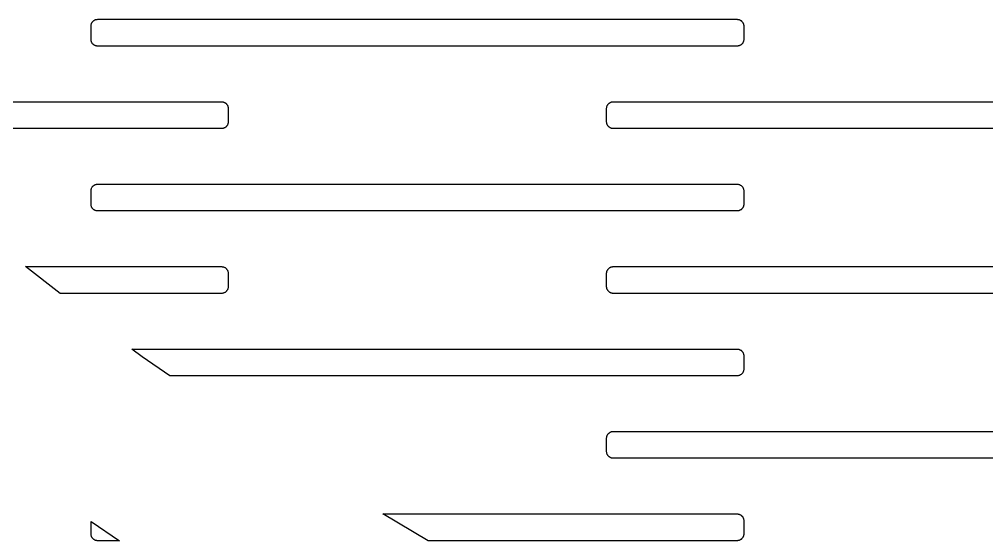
# Model space of a CAD drawing. Header units: metres. Extents: x -218 to 218, y -218 to 218.
# Drawn here: x -97.8 to -50.9, y -135.32 to -110.02 of the extents above; entities that cross this region are included whole.
import ezdxf

# ---------------------------------------------------------------- set-up
doc = ezdxf.new("R2010")
doc.units = ezdxf.units.M

msp = doc.modelspace()

# ---------------------------------------------------------------- linework, layer by layer
for p, q in [((-94.2994, -110.228), (-94.2913, -110.209)), ((-94.2913, -110.209), (-94.282, -110.191)), ((-94.282, -110.191), (-94.2716, -110.173)), ((-94.2716, -110.173), (-94.2601, -110.156)), ((-94.2601, -110.156), (-94.2476, -110.14)), ((-94.2476, -110.14), (-94.2341, -110.125)), ((-94.2341, -110.125), (-94.2197, -110.11)), ((-94.2197, -110.11), (-94.2044, -110.097)), ((-94.2044, -110.097), (-94.1882, -110.084)), ((-94.1882, -110.084), (-94.1713, -110.073)), ((-94.1713, -110.073), (-94.1538, -110.062)), ((-94.1538, -110.062), (-94.1356, -110.053)), ((-94.1356, -110.053), (-94.1168, -110.045)), ((-94.1168, -110.045), (-94.0976, -110.038)), ((-94.0976, -110.038), (-94.078, -110.032)), ((-94.078, -110.032), (-94.0581, -110.028)), ((-94.0581, -110.028), (-94.0379, -110.025)), ((-94.0379, -110.025), (-94.0176, -110.023)), ((-94.0176, -110.023), (-93.9972, -110.022)), ((-93.9972, -110.022), (-62.9972, -110.022)), ((-62.9972, -110.022), (-62.9768, -110.023)), ((-62.9768, -110.023), (-62.9565, -110.025)), ((-62.9565, -110.025), (-62.9363, -110.028)), ((-62.9363, -110.028), (-62.9164, -110.032)), ((-62.9164, -110.032), (-62.8968, -110.038)), ((-62.8968, -110.038), (-62.8775, -110.045)), ((-62.8775, -110.045), (-62.8588, -110.053)), ((-62.8588, -110.053), (-62.8406, -110.062)), ((-62.8406, -110.062), (-62.8231, -110.073)), ((-62.8231, -110.073), (-62.8062, -110.084)), ((-62.8062, -110.084), (-62.79, -110.097)), ((-62.79, -110.097), (-62.7747, -110.11)), ((-62.7747, -110.11), (-62.7603, -110.125)), ((-62.7603, -110.125), (-62.7468, -110.14)), ((-62.7468, -110.14), (-62.7343, -110.156)), ((-62.7343, -110.156), (-62.7228, -110.173)), ((-62.7228, -110.173), (-62.7124, -110.191)), ((-62.7124, -110.191), (-62.7031, -110.209)), ((-62.7031, -110.209), (-62.695, -110.228)), ((-94.3222, -110.347), (-94.3215, -110.327)), ((-94.3222, -110.997), (-94.3222, -110.347)), ((-94.3215, -110.327), (-94.3196, -110.306)), ((-94.3196, -110.306), (-94.3164, -110.286)), ((-94.3164, -110.286), (-94.312, -110.266)), ((-94.312, -110.266), (-94.3063, -110.247)), ((-94.3063, -110.247), (-94.2994, -110.228)), ((-62.695, -110.228), (-62.6881, -110.247)), ((-62.6881, -110.247), (-62.6824, -110.266)), ((-62.6824, -110.266), (-62.6779, -110.286)), ((-62.6779, -110.286), (-62.6748, -110.306)), ((-62.6748, -110.306), (-62.6728, -110.327)), ((-62.6728, -110.327), (-62.6722, -110.347)), ((-62.6722, -110.347), (-62.6722, -110.997)), ((-94.3215, -111.018), (-94.3222, -110.997)), ((-94.3196, -111.038), (-94.3215, -111.018)), ((-94.3164, -111.058), (-94.3196, -111.038)), ((-94.312, -111.078), (-94.3164, -111.058)), ((-94.3063, -111.098), (-94.312, -111.078)), ((-94.2994, -111.117), (-94.3063, -111.098)), ((-94.2913, -111.136), (-94.2994, -111.117)), ((-94.282, -111.154), (-94.2913, -111.136)), ((-94.2716, -111.171), (-94.282, -111.154)), ((-62.7124, -111.154), (-62.7228, -111.171)), ((-62.7031, -111.136), (-62.7124, -111.154)), ((-62.695, -111.117), (-62.7031, -111.136)), ((-62.6881, -111.098), (-62.695, -111.117)), ((-62.6824, -111.078), (-62.6881, -111.098)), ((-62.6779, -111.058), (-62.6824, -111.078)), ((-62.6748, -111.038), (-62.6779, -111.058)), ((-62.6728, -111.018), (-62.6748, -111.038)), ((-62.6722, -110.997), (-62.6728, -111.018)), ((-94.2601, -111.188), (-94.2716, -111.171)), ((-94.2476, -111.204), (-94.2601, -111.188)), ((-94.2341, -111.22), (-94.2476, -111.204)), ((-94.2197, -111.234), (-94.2341, -111.22)), ((-94.2044, -111.248), (-94.2197, -111.234)), ((-94.1882, -111.26), (-94.2044, -111.248)), ((-94.1713, -111.272), (-94.1882, -111.26)), ((-94.1538, -111.282), (-94.1713, -111.272)), ((-94.1356, -111.291), (-94.1538, -111.282)), ((-94.1168, -111.299), (-94.1356, -111.291)), ((-94.0976, -111.306), (-94.1168, -111.299)), ((-94.078, -111.312), (-94.0976, -111.306)), ((-94.0581, -111.316), (-94.078, -111.312)), ((-94.0379, -111.32), (-94.0581, -111.316)), ((-94.0176, -111.322), (-94.0379, -111.32)), ((-93.9972, -111.322), (-94.0176, -111.322)), ((-62.9972, -111.322), (-93.9972, -111.322)), ((-62.9768, -111.322), (-62.9972, -111.322)), ((-62.9565, -111.32), (-62.9768, -111.322)), ((-62.9363, -111.316), (-62.9565, -111.32)), ((-62.9164, -111.312), (-62.9363, -111.316)), ((-62.8968, -111.306), (-62.9164, -111.312)), ((-62.8775, -111.299), (-62.8968, -111.306)), ((-62.8588, -111.291), (-62.8775, -111.299)), ((-62.8406, -111.282), (-62.8588, -111.291)), ((-62.8231, -111.272), (-62.8406, -111.282)), ((-62.8062, -111.26), (-62.8231, -111.272)), ((-62.79, -111.248), (-62.8062, -111.26)), ((-62.7747, -111.234), (-62.79, -111.248)), ((-62.7603, -111.22), (-62.7747, -111.234)), ((-62.7468, -111.204), (-62.7603, -111.22)), ((-62.7343, -111.188), (-62.7468, -111.204)), ((-62.7228, -111.171), (-62.7343, -111.188)), ((-106.82, -114.022), (-87.9972, -114.022)), ((-87.9972, -114.022), (-87.9768, -114.023)), ((-87.9768, -114.023), (-87.9565, -114.025)), ((-87.9565, -114.025), (-87.9363, -114.028)), ((-87.9363, -114.028), (-87.9164, -114.032)), ((-87.9164, -114.032), (-87.8968, -114.038)), ((-87.8968, -114.038), (-87.8776, -114.045)), ((-87.8776, -114.045), (-87.8588, -114.053)), ((-87.8588, -114.053), (-87.8406, -114.062)), ((-87.8406, -114.062), (-87.8231, -114.073)), ((-87.8231, -114.073), (-87.8062, -114.084)), ((-87.8062, -114.084), (-87.79, -114.097)), ((-87.79, -114.097), (-87.7747, -114.11)), ((-87.7747, -114.11), (-87.7603, -114.125)), ((-87.7603, -114.125), (-87.7468, -114.14)), ((-87.7468, -114.14), (-87.7343, -114.156)), ((-87.7343, -114.156), (-87.7228, -114.173)), ((-87.7228, -114.173), (-87.7124, -114.191)), ((-87.7124, -114.191), (-87.7031, -114.209)), ((-87.7031, -114.209), (-87.695, -114.228)), ((-87.695, -114.228), (-87.6881, -114.247)), ((-87.6881, -114.247), (-87.6824, -114.266)), ((-87.6824, -114.266), (-87.6779, -114.286)), ((-87.6779, -114.286), (-87.6748, -114.306)), ((-87.6748, -114.306), (-87.6728, -114.327)), ((-87.6728, -114.327), (-87.6722, -114.347)), ((-87.6722, -114.347), (-87.6722, -114.997)), ((-69.3222, -114.347), (-69.3215, -114.327)), ((-69.3222, -114.997), (-69.3222, -114.347)), ((-69.3215, -114.327), (-69.3196, -114.306)), ((-69.3196, -114.306), (-69.3164, -114.286)), ((-69.3164, -114.286), (-69.312, -114.266)), ((-69.312, -114.266), (-69.3063, -114.247)), ((-69.3063, -114.247), (-69.2994, -114.228)), ((-69.2994, -114.228), (-69.2913, -114.209)), ((-69.2913, -114.209), (-69.282, -114.191)), ((-69.282, -114.191), (-69.2716, -114.173)), ((-69.2716, -114.173), (-69.2601, -114.156)), ((-69.2601, -114.156), (-69.2476, -114.14)), ((-69.2476, -114.14), (-69.2341, -114.125)), ((-69.2341, -114.125), (-69.2197, -114.11)), ((-69.2197, -114.11), (-69.2044, -114.097)), ((-69.2044, -114.097), (-69.1882, -114.084)), ((-69.1882, -114.084), (-69.1713, -114.073)), ((-69.1713, -114.073), (-69.1538, -114.062)), ((-69.1538, -114.062), (-69.1356, -114.053)), ((-69.1356, -114.053), (-69.1168, -114.045)), ((-69.1168, -114.045), (-69.0976, -114.038)), ((-69.0976, -114.038), (-69.078, -114.032)), ((-69.078, -114.032), (-69.0581, -114.028)), ((-69.0581, -114.028), (-69.0379, -114.025)), ((-69.0379, -114.025), (-69.0176, -114.023)), ((-69.0176, -114.023), (-68.9972, -114.022)), ((-68.9972, -114.022), (-37.9972, -114.022)), ((-87.9972, -115.322), (-105.346, -115.322)), ((-87.9768, -115.322), (-87.9972, -115.322)), ((-87.9565, -115.32), (-87.9768, -115.322)), ((-87.9363, -115.316), (-87.9565, -115.32)), ((-87.9164, -115.312), (-87.9363, -115.316)), ((-87.8968, -115.306), (-87.9164, -115.312)), ((-87.8776, -115.299), (-87.8968, -115.306)), ((-87.8588, -115.291), (-87.8776, -115.299)), ((-87.8406, -115.282), (-87.8588, -115.291)), ((-87.8231, -115.272), (-87.8406, -115.282)), ((-87.8062, -115.26), (-87.8231, -115.272)), ((-87.79, -115.248), (-87.8062, -115.26)), ((-87.7747, -115.234), (-87.79, -115.248)), ((-87.7603, -115.22), (-87.7747, -115.234)), ((-87.7468, -115.204), (-87.7603, -115.22)), ((-87.7343, -115.188), (-87.7468, -115.204)), ((-87.7228, -115.171), (-87.7343, -115.188)), ((-87.7124, -115.154), (-87.7228, -115.171)), ((-87.7031, -115.136), (-87.7124, -115.154)), ((-87.695, -115.117), (-87.7031, -115.136)), ((-87.6881, -115.098), (-87.695, -115.117)), ((-87.6824, -115.078), (-87.6881, -115.098)), ((-87.6779, -115.058), (-87.6824, -115.078)), ((-87.6748, -115.038), (-87.6779, -115.058)), ((-87.6728, -115.018), (-87.6748, -115.038)), ((-87.6722, -114.997), (-87.6728, -115.018)), ((-69.3215, -115.018), (-69.3222, -114.997)), ((-69.3196, -115.038), (-69.3215, -115.018)), ((-69.3164, -115.058), (-69.3196, -115.038)), ((-69.312, -115.078), (-69.3164, -115.058)), ((-69.3063, -115.098), (-69.312, -115.078)), ((-69.2994, -115.117), (-69.3063, -115.098)), ((-69.2913, -115.136), (-69.2994, -115.117)), ((-69.282, -115.154), (-69.2913, -115.136)), ((-69.2716, -115.171), (-69.282, -115.154)), ((-69.2601, -115.188), (-69.2716, -115.171)), ((-69.2476, -115.204), (-69.2601, -115.188)), ((-69.2341, -115.22), (-69.2476, -115.204)), ((-69.2197, -115.234), (-69.2341, -115.22)), ((-69.2044, -115.248), (-69.2197, -115.234)), ((-69.1882, -115.26), (-69.2044, -115.248)), ((-69.1713, -115.272), (-69.1882, -115.26)), ((-69.1538, -115.282), (-69.1713, -115.272)), ((-69.1356, -115.291), (-69.1538, -115.282)), ((-69.1168, -115.299), (-69.1356, -115.291)), ((-69.0976, -115.306), (-69.1168, -115.299)), ((-69.078, -115.312), (-69.0976, -115.306)), ((-69.0581, -115.316), (-69.078, -115.312)), ((-69.0379, -115.32), (-69.0581, -115.316)), ((-69.0176, -115.322), (-69.0379, -115.32)), ((-68.9972, -115.322), (-69.0176, -115.322)), ((-37.9972, -115.322), (-68.9972, -115.322)), ((-94.282, -118.191), (-94.2716, -118.173)), ((-94.2716, -118.173), (-94.2601, -118.156)), ((-94.2601, -118.156), (-94.2476, -118.14)), ((-94.2476, -118.14), (-94.2341, -118.125)), ((-94.2341, -118.125), (-94.2197, -118.11)), ((-94.2197, -118.11), (-94.2044, -118.097)), ((-94.2044, -118.097), (-94.1882, -118.084)), ((-94.1882, -118.084), (-94.1713, -118.073)), ((-94.1713, -118.073), (-94.1538, -118.062)), ((-94.1538, -118.062), (-94.1356, -118.053)), ((-94.1356, -118.053), (-94.1168, -118.045)), ((-94.1168, -118.045), (-94.0976, -118.038)), ((-94.0976, -118.038), (-94.078, -118.032)), ((-94.078, -118.032), (-94.0581, -118.028)), ((-94.0581, -118.028), (-94.0379, -118.025)), ((-94.0379, -118.025), (-94.0176, -118.023)), ((-94.0176, -118.023), (-93.9972, -118.022)), ((-93.9972, -118.022), (-62.9972, -118.022)), ((-62.9972, -118.022), (-62.9768, -118.023)), ((-62.9768, -118.023), (-62.9565, -118.025)), ((-62.9565, -118.025), (-62.9363, -118.028)), ((-62.9363, -118.028), (-62.9164, -118.032)), ((-62.9164, -118.032), (-62.8968, -118.038)), ((-62.8968, -118.038), (-62.8775, -118.045)), ((-62.8775, -118.045), (-62.8588, -118.053)), ((-62.8588, -118.053), (-62.8406, -118.062)), ((-62.8406, -118.062), (-62.8231, -118.073)), ((-62.8231, -118.073), (-62.8062, -118.084)), ((-62.8062, -118.084), (-62.79, -118.097)), ((-62.79, -118.097), (-62.7747, -118.11)), ((-62.7747, -118.11), (-62.7603, -118.125)), ((-62.7603, -118.125), (-62.7468, -118.14)), ((-62.7468, -118.14), (-62.7343, -118.156)), ((-62.7343, -118.156), (-62.7228, -118.173)), ((-62.7228, -118.173), (-62.7124, -118.191)), ((-94.3222, -118.347), (-94.3215, -118.327)), ((-94.3222, -118.997), (-94.3222, -118.347)), ((-94.3215, -118.327), (-94.3196, -118.306)), ((-94.3196, -118.306), (-94.3164, -118.286)), ((-94.3164, -118.286), (-94.312, -118.266)), ((-94.312, -118.266), (-94.3063, -118.247)), ((-94.3063, -118.247), (-94.2994, -118.228)), ((-94.2994, -118.228), (-94.2913, -118.209)), ((-94.2913, -118.209), (-94.282, -118.191)), ((-62.7124, -118.191), (-62.7031, -118.209)), ((-62.7031, -118.209), (-62.695, -118.228)), ((-62.695, -118.228), (-62.6881, -118.247)), ((-62.6881, -118.247), (-62.6824, -118.266)), ((-62.6824, -118.266), (-62.6779, -118.286)), ((-62.6779, -118.286), (-62.6748, -118.306)), ((-62.6748, -118.306), (-62.6728, -118.327)), ((-62.6728, -118.327), (-62.6722, -118.347)), ((-62.6722, -118.347), (-62.6722, -118.997)), ((-94.3215, -119.018), (-94.3222, -118.997)), ((-94.3196, -119.038), (-94.3215, -119.018)), ((-94.3164, -119.058), (-94.3196, -119.038)), ((-94.312, -119.078), (-94.3164, -119.058)), ((-94.3063, -119.098), (-94.312, -119.078)), ((-94.2994, -119.117), (-94.3063, -119.098)), ((-94.2913, -119.136), (-94.2994, -119.117)), ((-62.695, -119.117), (-62.7031, -119.136)), ((-62.6881, -119.098), (-62.695, -119.117)), ((-62.6824, -119.078), (-62.6881, -119.098)), ((-62.6779, -119.058), (-62.6824, -119.078)), ((-62.6748, -119.038), (-62.6779, -119.058)), ((-62.6728, -119.018), (-62.6748, -119.038)), ((-62.6722, -118.997), (-62.6728, -119.018)), ((-94.282, -119.154), (-94.2913, -119.136)), ((-94.2716, -119.171), (-94.282, -119.154)), ((-94.2601, -119.188), (-94.2716, -119.171)), ((-94.2476, -119.204), (-94.2601, -119.188)), ((-94.2341, -119.22), (-94.2476, -119.204)), ((-94.2197, -119.234), (-94.2341, -119.22)), ((-94.2044, -119.248), (-94.2197, -119.234)), ((-94.1882, -119.26), (-94.2044, -119.248)), ((-94.1713, -119.272), (-94.1882, -119.26)), ((-94.1538, -119.282), (-94.1713, -119.272)), ((-94.1356, -119.291), (-94.1538, -119.282)), ((-94.1168, -119.299), (-94.1356, -119.291)), ((-94.0976, -119.306), (-94.1168, -119.299)), ((-94.078, -119.312), (-94.0976, -119.306)), ((-94.0581, -119.316), (-94.078, -119.312)), ((-94.0379, -119.32), (-94.0581, -119.316)), ((-94.0176, -119.322), (-94.0379, -119.32)), ((-93.9972, -119.322), (-94.0176, -119.322)), ((-62.9972, -119.322), (-93.9972, -119.322)), ((-62.9768, -119.322), (-62.9972, -119.322)), ((-62.9565, -119.32), (-62.9768, -119.322)), ((-62.9363, -119.316), (-62.9565, -119.32)), ((-62.9164, -119.312), (-62.9363, -119.316)), ((-62.8968, -119.306), (-62.9164, -119.312)), ((-62.8775, -119.299), (-62.8968, -119.306)), ((-62.8588, -119.291), (-62.8775, -119.299)), ((-62.8406, -119.282), (-62.8588, -119.291)), ((-62.8231, -119.272), (-62.8406, -119.282)), ((-62.8062, -119.26), (-62.8231, -119.272)), ((-62.79, -119.248), (-62.8062, -119.26)), ((-62.7747, -119.234), (-62.79, -119.248)), ((-62.7603, -119.22), (-62.7747, -119.234)), ((-62.7468, -119.204), (-62.7603, -119.22)), ((-62.7343, -119.188), (-62.7468, -119.204)), ((-62.7228, -119.171), (-62.7343, -119.188)), ((-62.7124, -119.154), (-62.7228, -119.171)), ((-62.7031, -119.136), (-62.7124, -119.154)), ((-95.8174, -123.322), (-97.4933, -122.022)), ((-97.4933, -122.022), (-87.9972, -122.022)), ((-87.9972, -122.022), (-87.9768, -122.023)), ((-87.9768, -122.023), (-87.9565, -122.025)), ((-87.9565, -122.025), (-87.9363, -122.028)), ((-87.9363, -122.028), (-87.9164, -122.032)), ((-87.9164, -122.032), (-87.8968, -122.038)), ((-87.8968, -122.038), (-87.8776, -122.045)), ((-87.8776, -122.045), (-87.8588, -122.053)), ((-87.8588, -122.053), (-87.8406, -122.062)), ((-87.8406, -122.062), (-87.8231, -122.073)), ((-87.8231, -122.073), (-87.8062, -122.084)), ((-87.8062, -122.084), (-87.79, -122.097)), ((-87.79, -122.097), (-87.7747, -122.11)), ((-87.7747, -122.11), (-87.7603, -122.125)), ((-87.7603, -122.125), (-87.7468, -122.14)), ((-87.7468, -122.14), (-87.7343, -122.156)), ((-87.7343, -122.156), (-87.7228, -122.173)), ((-87.7228, -122.173), (-87.7124, -122.191)), ((-87.7124, -122.191), (-87.7031, -122.209)), ((-87.7031, -122.209), (-87.695, -122.228)), ((-87.695, -122.228), (-87.6881, -122.247)), ((-87.6881, -122.247), (-87.6824, -122.266)), ((-87.6824, -122.266), (-87.6779, -122.286)), ((-87.6779, -122.286), (-87.6748, -122.306)), ((-87.6748, -122.306), (-87.6728, -122.327)), ((-87.6728, -122.327), (-87.6722, -122.347)), ((-87.6722, -122.347), (-87.6722, -122.997)), ((-69.3222, -122.347), (-69.3215, -122.327)), ((-69.3222, -122.997), (-69.3222, -122.347)), ((-69.3215, -122.327), (-69.3196, -122.306)), ((-69.3196, -122.306), (-69.3164, -122.286)), ((-69.3164, -122.286), (-69.312, -122.266)), ((-69.312, -122.266), (-69.3063, -122.247)), ((-69.3063, -122.247), (-69.2994, -122.228)), ((-69.2994, -122.228), (-69.2913, -122.209)), ((-69.2913, -122.209), (-69.282, -122.191)), ((-69.282, -122.191), (-69.2716, -122.173)), ((-69.2716, -122.173), (-69.2601, -122.156)), ((-69.2601, -122.156), (-69.2476, -122.14)), ((-69.2476, -122.14), (-69.2341, -122.125)), ((-69.2341, -122.125), (-69.2197, -122.11)), ((-69.2197, -122.11), (-69.2044, -122.097)), ((-69.2044, -122.097), (-69.1882, -122.084)), ((-69.1882, -122.084), (-69.1713, -122.073)), ((-69.1713, -122.073), (-69.1538, -122.062)), ((-69.1538, -122.062), (-69.1356, -122.053)), ((-69.1356, -122.053), (-69.1168, -122.045)), ((-69.1168, -122.045), (-69.0976, -122.038)), ((-69.0976, -122.038), (-69.078, -122.032)), ((-69.078, -122.032), (-69.0581, -122.028)), ((-69.0581, -122.028), (-69.0379, -122.025)), ((-69.0379, -122.025), (-69.0176, -122.023)), ((-69.0176, -122.023), (-68.9972, -122.022)), ((-68.9972, -122.022), (-37.9972, -122.022)), ((-87.9972, -123.322), (-95.8174, -123.322)), ((-87.9768, -123.322), (-87.9972, -123.322)), ((-87.9565, -123.32), (-87.9768, -123.322)), ((-87.9363, -123.316), (-87.9565, -123.32)), ((-87.9164, -123.312), (-87.9363, -123.316)), ((-87.8968, -123.306), (-87.9164, -123.312)), ((-87.8776, -123.299), (-87.8968, -123.306)), ((-87.8588, -123.291), (-87.8776, -123.299)), ((-87.8406, -123.282), (-87.8588, -123.291)), ((-87.8231, -123.272), (-87.8406, -123.282)), ((-87.8062, -123.26), (-87.8231, -123.272)), ((-87.79, -123.248), (-87.8062, -123.26)), ((-87.7747, -123.234), (-87.79, -123.248)), ((-87.7603, -123.22), (-87.7747, -123.234)), ((-87.7468, -123.204), (-87.7603, -123.22)), ((-87.7343, -123.188), (-87.7468, -123.204)), ((-87.7228, -123.171), (-87.7343, -123.188)), ((-87.7124, -123.154), (-87.7228, -123.171)), ((-87.7031, -123.136), (-87.7124, -123.154)), ((-87.695, -123.117), (-87.7031, -123.136)), ((-87.6881, -123.098), (-87.695, -123.117)), ((-87.6824, -123.078), (-87.6881, -123.098)), ((-87.6779, -123.058), (-87.6824, -123.078)), ((-87.6748, -123.038), (-87.6779, -123.058)), ((-87.6728, -123.018), (-87.6748, -123.038)), ((-87.6722, -122.997), (-87.6728, -123.018)), ((-69.3215, -123.018), (-69.3222, -122.997)), ((-69.3196, -123.038), (-69.3215, -123.018)), ((-69.3164, -123.058), (-69.3196, -123.038)), ((-69.312, -123.078), (-69.3164, -123.058)), ((-69.3063, -123.098), (-69.312, -123.078)), ((-69.2994, -123.117), (-69.3063, -123.098)), ((-69.2913, -123.136), (-69.2994, -123.117)), ((-69.282, -123.154), (-69.2913, -123.136)), ((-69.2716, -123.171), (-69.282, -123.154)), ((-69.2601, -123.188), (-69.2716, -123.171)), ((-69.2476, -123.204), (-69.2601, -123.188)), ((-69.2341, -123.22), (-69.2476, -123.204)), ((-69.2197, -123.234), (-69.2341, -123.22)), ((-69.2044, -123.248), (-69.2197, -123.234)), ((-69.1882, -123.26), (-69.2044, -123.248)), ((-69.1713, -123.272), (-69.1882, -123.26)), ((-69.1538, -123.282), (-69.1713, -123.272)), ((-69.1356, -123.291), (-69.1538, -123.282)), ((-69.1168, -123.299), (-69.1356, -123.291)), ((-69.0976, -123.306), (-69.1168, -123.299)), ((-69.078, -123.312), (-69.0976, -123.306)), ((-69.0581, -123.316), (-69.078, -123.312)), ((-69.0379, -123.32), (-69.0581, -123.316)), ((-69.0176, -123.322), (-69.0379, -123.32)), ((-68.9972, -123.322), (-69.0176, -123.322)), ((-37.9972, -123.322), (-68.9972, -123.322)), ((-91.8402, -126.407), (-92.3365, -126.022)), ((-92.3365, -126.022), (-62.9972, -126.022)), ((-62.9972, -126.022), (-62.9768, -126.023)), ((-62.9768, -126.023), (-62.9565, -126.025)), ((-62.9565, -126.025), (-62.9363, -126.028)), ((-62.9363, -126.028), (-62.9164, -126.032)), ((-62.9164, -126.032), (-62.8968, -126.038)), ((-62.8968, -126.038), (-62.8775, -126.045)), ((-62.8775, -126.045), (-62.8588, -126.053)), ((-62.8588, -126.053), (-62.8406, -126.062)), ((-62.8406, -126.062), (-62.8231, -126.073)), ((-62.8231, -126.073), (-62.8062, -126.084)), ((-62.8062, -126.084), (-62.79, -126.097)), ((-62.79, -126.097), (-62.7747, -126.11)), ((-62.7747, -126.11), (-62.7603, -126.125)), ((-62.7603, -126.125), (-62.7468, -126.14)), ((-62.7468, -126.14), (-62.7343, -126.156)), ((-62.7343, -126.156), (-62.7228, -126.173)), ((-90.4938, -127.322), (-91.8402, -126.407)), ((-62.7228, -126.173), (-62.7124, -126.191)), ((-62.7124, -126.191), (-62.7031, -126.209)), ((-62.7031, -126.209), (-62.695, -126.228)), ((-62.695, -126.228), (-62.6881, -126.247)), ((-62.6881, -126.247), (-62.6824, -126.266)), ((-62.6824, -126.266), (-62.6779, -126.286)), ((-62.6779, -126.286), (-62.6748, -126.306)), ((-62.6748, -126.306), (-62.6728, -126.327)), ((-62.6728, -126.327), (-62.6722, -126.347)), ((-62.6722, -126.347), (-62.6722, -126.997)), ((-62.6881, -127.098), (-62.695, -127.117)), ((-62.6824, -127.078), (-62.6881, -127.098)), ((-62.6779, -127.058), (-62.6824, -127.078)), ((-62.6748, -127.038), (-62.6779, -127.058)), ((-62.6728, -127.018), (-62.6748, -127.038)), ((-62.6722, -126.997), (-62.6728, -127.018)), ((-62.9972, -127.322), (-90.4938, -127.322)), ((-62.9768, -127.322), (-62.9972, -127.322)), ((-62.9565, -127.32), (-62.9768, -127.322)), ((-62.9363, -127.316), (-62.9565, -127.32)), ((-62.9164, -127.312), (-62.9363, -127.316)), ((-62.8968, -127.306), (-62.9164, -127.312)), ((-62.8775, -127.299), (-62.8968, -127.306)), ((-62.8588, -127.291), (-62.8775, -127.299)), ((-62.8406, -127.282), (-62.8588, -127.291)), ((-62.8231, -127.272), (-62.8406, -127.282)), ((-62.8062, -127.26), (-62.8231, -127.272)), ((-62.79, -127.248), (-62.8062, -127.26)), ((-62.7747, -127.234), (-62.79, -127.248)), ((-62.7603, -127.22), (-62.7747, -127.234)), ((-62.7468, -127.204), (-62.7603, -127.22)), ((-62.7343, -127.188), (-62.7468, -127.204)), ((-62.7228, -127.171), (-62.7343, -127.188)), ((-62.7124, -127.154), (-62.7228, -127.171)), ((-62.7031, -127.136), (-62.7124, -127.154)), ((-62.695, -127.117), (-62.7031, -127.136)), ((-69.3222, -130.347), (-69.3215, -130.327)), ((-69.3222, -130.997), (-69.3222, -130.347)), ((-69.3215, -130.327), (-69.3196, -130.306)), ((-69.3196, -130.306), (-69.3164, -130.286)), ((-69.3164, -130.286), (-69.312, -130.266)), ((-69.312, -130.266), (-69.3063, -130.247)), ((-69.3063, -130.247), (-69.2994, -130.228)), ((-69.2994, -130.228), (-69.2913, -130.209)), ((-69.2913, -130.209), (-69.282, -130.191)), ((-69.282, -130.191), (-69.2716, -130.173)), ((-69.2716, -130.173), (-69.2601, -130.156)), ((-69.2601, -130.156), (-69.2476, -130.14)), ((-69.2476, -130.14), (-69.2341, -130.125)), ((-69.2341, -130.125), (-69.2197, -130.11)), ((-69.2197, -130.11), (-69.2044, -130.097)), ((-69.2044, -130.097), (-69.1882, -130.084)), ((-69.1882, -130.084), (-69.1713, -130.073)), ((-69.1713, -130.073), (-69.1538, -130.062)), ((-69.1538, -130.062), (-69.1356, -130.053)), ((-69.1356, -130.053), (-69.1168, -130.045)), ((-69.1168, -130.045), (-69.0976, -130.038)), ((-69.0976, -130.038), (-69.078, -130.032)), ((-69.078, -130.032), (-69.0581, -130.028)), ((-69.0581, -130.028), (-69.0379, -130.025)), ((-69.0379, -130.025), (-69.0176, -130.023)), ((-69.0176, -130.023), (-68.9972, -130.022)), ((-68.9972, -130.022), (-37.9972, -130.022)), ((-69.3215, -131.018), (-69.3222, -130.997)), ((-69.3196, -131.038), (-69.3215, -131.018)), ((-69.3164, -131.058), (-69.3196, -131.038)), ((-69.312, -131.078), (-69.3164, -131.058)), ((-69.3063, -131.098), (-69.312, -131.078)), ((-69.2994, -131.117), (-69.3063, -131.098)), ((-69.2913, -131.136), (-69.2994, -131.117)), ((-69.282, -131.154), (-69.2913, -131.136)), ((-69.2716, -131.171), (-69.282, -131.154)), ((-69.2601, -131.188), (-69.2716, -131.171)), ((-69.2476, -131.204), (-69.2601, -131.188)), ((-69.2341, -131.22), (-69.2476, -131.204)), ((-69.2197, -131.234), (-69.2341, -131.22)), ((-69.2044, -131.248), (-69.2197, -131.234)), ((-69.1882, -131.26), (-69.2044, -131.248)), ((-69.1713, -131.272), (-69.1882, -131.26)), ((-69.1538, -131.282), (-69.1713, -131.272)), ((-69.1356, -131.291), (-69.1538, -131.282)), ((-69.1168, -131.299), (-69.1356, -131.291)), ((-69.0976, -131.306), (-69.1168, -131.299)), ((-69.078, -131.312), (-69.0976, -131.306)), ((-69.0581, -131.316), (-69.078, -131.312)), ((-69.0379, -131.32), (-69.0581, -131.316)), ((-69.0176, -131.322), (-69.0379, -131.32)), ((-68.9972, -131.322), (-69.0176, -131.322)), ((-37.9972, -131.322), (-68.9972, -131.322)), ((-77.9765, -135.322), (-80.1747, -134.022)), ((-80.1747, -134.022), (-62.9972, -134.022)), ((-62.9972, -134.022), (-62.9768, -134.023)), ((-62.9768, -134.023), (-62.9565, -134.025)), ((-62.9565, -134.025), (-62.9363, -134.028)), ((-62.9363, -134.028), (-62.9164, -134.032)), ((-62.9164, -134.032), (-62.8968, -134.038)), ((-62.8968, -134.038), (-62.8775, -134.045)), ((-62.8775, -134.045), (-62.8588, -134.053)), ((-62.8588, -134.053), (-62.8406, -134.062)), ((-62.8406, -134.062), (-62.8231, -134.073)), ((-62.8231, -134.073), (-62.8062, -134.084)), ((-62.8062, -134.084), (-62.79, -134.097)), ((-62.79, -134.097), (-62.7747, -134.11)), ((-62.7747, -134.11), (-62.7603, -134.125)), ((-62.7603, -134.125), (-62.7468, -134.14)), ((-94.3222, -134.997), (-94.3222, -134.388)), ((-94.3222, -134.388), (-92.9479, -135.322)), ((-62.7468, -134.14), (-62.7343, -134.156)), ((-62.7343, -134.156), (-62.7228, -134.173)), ((-62.7228, -134.173), (-62.7124, -134.191)), ((-62.7124, -134.191), (-62.7031, -134.209)), ((-62.7031, -134.209), (-62.695, -134.228)), ((-62.695, -134.228), (-62.6881, -134.247)), ((-62.6881, -134.247), (-62.6824, -134.266)), ((-62.6824, -134.266), (-62.6779, -134.286)), ((-62.6779, -134.286), (-62.6748, -134.306)), ((-62.6748, -134.306), (-62.6728, -134.327)), ((-62.6728, -134.327), (-62.6722, -134.347)), ((-62.6722, -134.347), (-62.6722, -134.997)), ((-94.3215, -135.018), (-94.3222, -134.997)), ((-94.3196, -135.038), (-94.3215, -135.018)), ((-94.3164, -135.058), (-94.3196, -135.038)), ((-94.312, -135.078), (-94.3164, -135.058)), ((-62.6779, -135.058), (-62.6824, -135.078)), ((-62.6748, -135.038), (-62.6779, -135.058)), ((-62.6728, -135.018), (-62.6748, -135.038)), ((-62.6722, -134.997), (-62.6728, -135.018)), ((-94.3063, -135.098), (-94.312, -135.078)), ((-94.2994, -135.117), (-94.3063, -135.098)), ((-94.2913, -135.136), (-94.2994, -135.117)), ((-94.282, -135.154), (-94.2913, -135.136)), ((-94.2716, -135.171), (-94.282, -135.154)), ((-94.2601, -135.188), (-94.2716, -135.171)), ((-94.2476, -135.204), (-94.2601, -135.188)), ((-94.2341, -135.22), (-94.2476, -135.204)), ((-94.2197, -135.234), (-94.2341, -135.22)), ((-94.2044, -135.248), (-94.2197, -135.234)), ((-94.1882, -135.26), (-94.2044, -135.248)), ((-94.1713, -135.272), (-94.1882, -135.26)), ((-94.1538, -135.282), (-94.1713, -135.272)), ((-94.1356, -135.291), (-94.1538, -135.282)), ((-94.1168, -135.299), (-94.1356, -135.291)), ((-94.0976, -135.306), (-94.1168, -135.299)), ((-94.078, -135.312), (-94.0976, -135.306)), ((-94.0581, -135.316), (-94.078, -135.312)), ((-94.0379, -135.32), (-94.0581, -135.316)), ((-94.0176, -135.322), (-94.0379, -135.32)), ((-93.9972, -135.322), (-94.0176, -135.322)), ((-92.9479, -135.322), (-93.9972, -135.322)), ((-62.9972, -135.322), (-77.9765, -135.322)), ((-62.9768, -135.322), (-62.9972, -135.322)), ((-62.9565, -135.32), (-62.9768, -135.322)), ((-62.9363, -135.316), (-62.9565, -135.32)), ((-62.9164, -135.312), (-62.9363, -135.316)), ((-62.8968, -135.306), (-62.9164, -135.312)), ((-62.8775, -135.299), (-62.8968, -135.306)), ((-62.8588, -135.291), (-62.8775, -135.299)), ((-62.8406, -135.282), (-62.8588, -135.291)), ((-62.8231, -135.272), (-62.8406, -135.282)), ((-62.8062, -135.26), (-62.8231, -135.272)), ((-62.79, -135.248), (-62.8062, -135.26)), ((-62.7747, -135.234), (-62.79, -135.248)), ((-62.7603, -135.22), (-62.7747, -135.234)), ((-62.7468, -135.204), (-62.7603, -135.22)), ((-62.7343, -135.188), (-62.7468, -135.204)), ((-62.7228, -135.171), (-62.7343, -135.188)), ((-62.7124, -135.154), (-62.7228, -135.171)), ((-62.7031, -135.136), (-62.7124, -135.154)), ((-62.695, -135.117), (-62.7031, -135.136)), ((-62.6881, -135.098), (-62.695, -135.117)), ((-62.6824, -135.078), (-62.6881, -135.098))]:
    msp.add_line(p, q)

doc.saveas('drawing.dxf')
